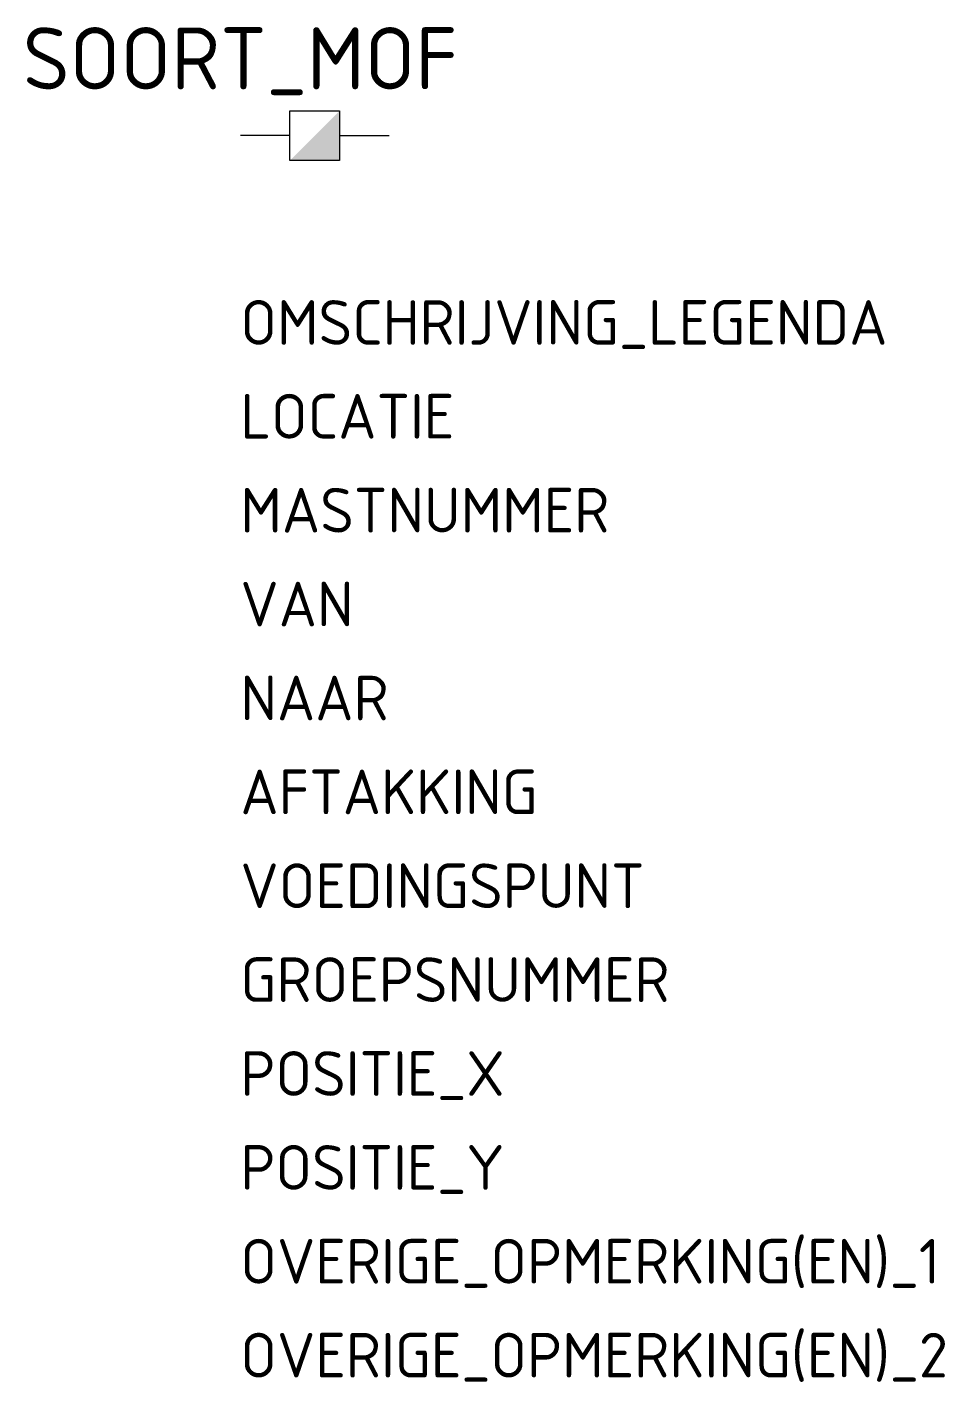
# Model space of a CAD drawing. Extents: x -8.6 to 28.4, y -50.2 to 4.4.
import ezdxf
from ezdxf.enums import TextEntityAlignment as Align

# ---------------------------------------------------------------- set-up
doc = ezdxf.new("R2010")
doc.units = 0
doc.header["$LTSCALE"] = 10
doc.header["$MEASUREMENT"] = 0
doc.layers.get('0').update_dxf_attribs({"linetype": 'CONTINUOUS'})
doc.layers.add('N-WE-KL-ET-T18', color=1, linetype='CONTINUOUS', lineweight=18)
doc.layers.add('N-WE-KL-ET-T25', color=7, linetype='CONTINUOUS', lineweight=25)
doc.styles.add('NLCS-ISO', font='NLCS-ISO.ttf')

msp = doc.modelspace()

# ---------------------------------------------------------------- linework, layer by layer
for p, q in [((2, 0), (0, 0)), ((4, 0), (6, 0))]:
    msp.add_line(p, q)
at = {"flags": 128}
msp.add_lwpolyline([(2, 1), (4, 1), (4, -1), (2, -1), (2, 1)], dxfattribs=at)
msp.add_solid([(2, -1), (2, -1), (4, 1), (4, -1)])

# ---------------------------------------------------------------- texts
at = {"layer": 'N-WE-KL-ET-T18', "linetype": 'ByBlock', "style": 'NLCS-ISO', "flags": 1}
for tag, p, s in [('OMSCHRIJVING_LEGENDA', (0, -8.431), 'Aftakmof'), ('LOCATIE', (0, -12.215), ''), ('MASTNUMMER', (0, -16), ''), ('VAN', (0, -19.784), ''), ('NAAR', (0, -23.569), ''), ('AFTAKKING', (0, -27.353), ''), ('VOEDINGSPUNT', (0, -31.138), ''), ('GROEPSNUMMER', (0, -34.922), ''), ('POSITIE_X', (0, -38.707), ''), ('POSITIE_Y', (0, -42.491), ''), ('OVERIGE_OPMERKING(EN)_2', (0, -50.06), '')]:
    msp.add_attdef(tag, p, s, height=1.8, dxfattribs=at)
at = {"layer": 'N-WE-KL-ET-T18', "linetype": 'ByBlock', "style": 'NLCS-ISO'}
msp.add_attdef('OVERIGE_OPMERKING(EN)_1', (0, -46.276), '', height=1.8, dxfattribs=at)
at = {"layer": 'N-WE-KL-ET-T25', "linetype": 'ByBlock', "style": 'NLCS-ISO'}
msp.add_attdef('SOORT_MOF', text='LS', height=2.5, dxfattribs=at).set_placement((0, 3), align=Align.MIDDLE)

doc.saveas('drawing.dxf')
